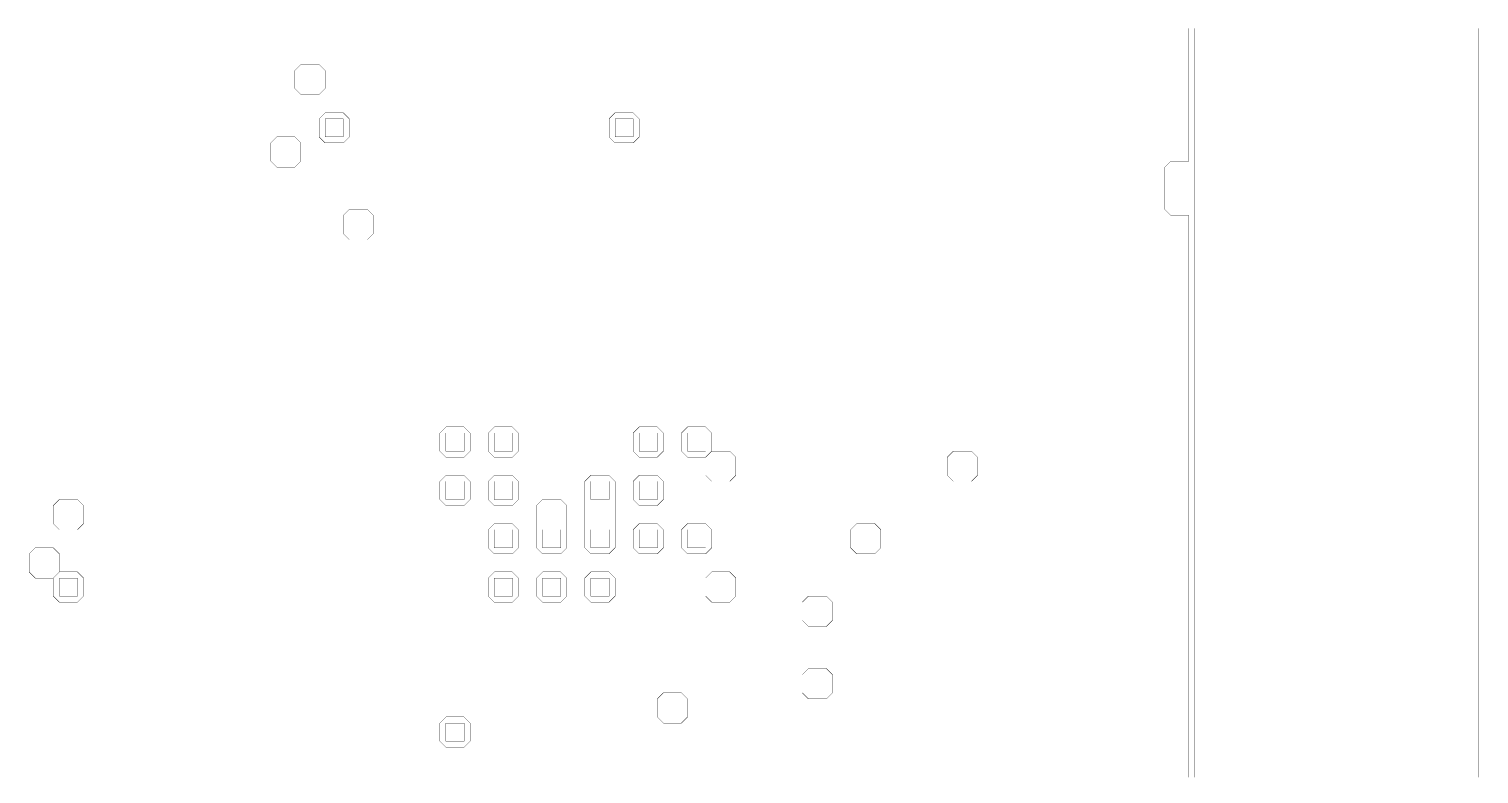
# Model space of a CAD drawing. Header units: metres. Extents: x 0 to 4990, y -4990 to 0.
# Drawn here: x 2646 to 4990, y -3715 to -2511 of the extents above; entities that cross this region are included whole.
import ezdxf

# ---------------------------------------------------------------- set-up
doc = ezdxf.new("R2010")
doc.units = ezdxf.units.M
doc.layers.add('conductor', color=1, linetype='Continuous')
doc.layers.add('substrate', color=5, linetype='Continuous')

msp = doc.modelspace()

# ---------------------------------------------------------------- linework, layer by layer
at = {"layer": 'conductor', "const_width": 0.5}
msp.add_lwpolyline([(4521.484375, -3720.703125), (4521.484375, -3710.9375), (4521.484375, -3701.171875), (4521.484375, -3691.40625), (4521.484375, -3681.640625), (4521.484375, -3671.875), (4521.484375, -3662.109375), (4521.484375, -3652.34375), (4521.484375, -3642.578125), (4521.484375, -3632.8125), (4521.484375, -3623.046875), (4521.484375, -3613.28125), (4521.484375, -3603.515625), (4521.484375, -3593.75), (4521.484375, -3583.984375), (4521.484375, -3574.21875), (4521.484375, -3564.453125), (4521.484375, -3554.6875), (4521.484375, -3544.921875), (4521.484375, -3535.15625), (4521.484375, -3525.390625), (4521.484375, -3515.625), (4521.484375, -3505.859375), (4521.484375, -3496.09375), (4521.484375, -3486.328125), (4521.484375, -3476.5625), (4521.484375, -3466.796875), (4521.484375, -3457.03125), (4521.484375, -3447.265625), (4521.484375, -3437.5), (4521.484375, -3427.734375), (4521.484375, -3417.96875), (4521.484375, -3408.203125), (4521.484375, -3398.4375), (4521.484375, -3388.671875), (4521.484375, -3378.90625), (4521.484375, -3369.140625), (4521.484375, -3359.375), (4521.484375, -3349.609375), (4521.484375, -3339.84375), (4521.484375, -3330.078125), (4521.484375, -3320.3125), (4521.484375, -3310.546875), (4521.484375, -3300.78125), (4521.484375, -3291.015625), (4521.484375, -3281.25), (4521.484375, -3271.484375), (4521.484375, -3261.71875), (4521.484375, -3251.953125), (4521.484375, -3242.1875), (4521.484375, -3232.421875), (4521.484375, -3222.65625), (4521.484375, -3212.890625), (4521.484375, -3203.125), (4521.484375, -3193.359375), (4521.484375, -3183.59375), (4521.484375, -3173.828125), (4521.484375, -3164.0625), (4521.484375, -3154.296875), (4521.484375, -3144.53125), (4521.484375, -3134.765625), (4521.484375, -3125), (4521.484375, -3115.234375), (4521.484375, -3105.46875), (4521.484375, -3095.703125), (4521.484375, -3085.9375), (4521.484375, -3076.171875), (4521.484375, -3066.40625), (4521.484375, -3056.640625), (4521.484375, -3046.875), (4521.484375, -3037.109375), (4521.484375, -3027.34375), (4521.484375, -3017.578125), (4521.484375, -3007.8125), (4521.484375, -2998.046875), (4521.484375, -2988.28125), (4521.484375, -2978.515625), (4521.484375, -2968.75), (4521.484375, -2958.984375), (4521.484375, -2949.21875), (4521.484375, -2939.453125), (4521.484375, -2929.6875), (4521.484375, -2919.921875), (4521.484375, -2910.15625), (4521.484375, -2900.390625), (4521.484375, -2890.625), (4521.484375, -2880.859375), (4521.484375, -2871.09375), (4521.484375, -2861.328125), (4521.484375, -2851.5625), (4521.484375, -2841.796875), (4521.484375, -2832.03125), (4521.484375, -2822.265625), (4521.484375, -2812.5), (4511.71875, -2812.5), (4501.953125, -2812.5), (4492.1875, -2812.5), (4482.421875, -2802.734375), (4482.421875, -2792.96875), (4482.421875, -2783.203125), (4482.421875, -2773.4375), (4482.421875, -2763.671875), (4482.421875, -2753.90625), (4482.421875, -2744.140625), (4482.421875, -2734.375), (4492.1875, -2724.609375), (4501.953125, -2724.609375), (4511.71875, -2724.609375), (4521.484375, -2724.609375), (4521.484375, -2714.84375), (4521.484375, -2705.078125), (4521.484375, -2695.3125), (4521.484375, -2685.546875), (4521.484375, -2675.78125), (4521.484375, -2666.015625), (4521.484375, -2656.25), (4521.484375, -2646.484375), (4521.484375, -2636.71875), (4521.484375, -2626.953125), (4521.484375, -2617.1875), (4521.484375, -2607.421875), (4521.484375, -2597.65625), (4521.484375, -2587.890625), (4521.484375, -2578.125), (4521.484375, -2568.359375), (4521.484375, -2558.59375), (4521.484375, -2548.828125), (4521.484375, -2539.0625), (4521.484375, -2529.296875), (4521.484375, -2519.53125), (4521.484375, -2509.765625)], dxfattribs=at)
for points in [[(3076.171875, -2578.125), (3085.9375, -2568.359375), (3095.703125, -2568.359375), (3105.46875, -2568.359375), (3115.234375, -2568.359375), (3125, -2578.125), (3125, -2587.890625), (3125, -2597.65625), (3125, -2607.421875), (3115.234375, -2617.1875), (3105.46875, -2617.1875), (3095.703125, -2617.1875), (3085.9375, -2617.1875), (3076.171875, -2607.421875), (3076.171875, -2597.65625), (3076.171875, -2587.890625)], [(3115.234375, -2656.25), (3125, -2646.484375), (3134.765625, -2646.484375), (3144.53125, -2646.484375), (3154.296875, -2646.484375), (3164.0625, -2656.25), (3164.0625, -2666.015625), (3164.0625, -2675.78125), (3164.0625, -2685.546875), (3154.296875, -2695.3125), (3144.53125, -2695.3125), (3134.765625, -2695.3125), (3125, -2695.3125), (3115.234375, -2685.546875), (3115.234375, -2675.78125), (3115.234375, -2666.015625)], [(3583.984375, -2656.25), (3593.75, -2646.484375), (3603.515625, -2646.484375), (3613.28125, -2646.484375), (3623.046875, -2646.484375), (3632.8125, -2656.25), (3632.8125, -2666.015625), (3632.8125, -2675.78125), (3632.8125, -2685.546875), (3623.046875, -2695.3125), (3613.28125, -2695.3125), (3603.515625, -2695.3125), (3593.75, -2695.3125), (3583.984375, -2685.546875), (3583.984375, -2675.78125), (3583.984375, -2666.015625)], [(3037.109375, -2695.3125), (3046.875, -2685.546875), (3056.640625, -2685.546875), (3066.40625, -2685.546875), (3076.171875, -2685.546875), (3085.9375, -2695.3125), (3085.9375, -2705.078125), (3085.9375, -2714.84375), (3085.9375, -2724.609375), (3076.171875, -2734.375), (3066.40625, -2734.375), (3056.640625, -2734.375), (3046.875, -2734.375), (3037.109375, -2724.609375), (3037.109375, -2714.84375), (3037.109375, -2705.078125)], [(3154.296875, -2812.5), (3164.0625, -2802.734375), (3173.828125, -2802.734375), (3183.59375, -2802.734375), (3193.359375, -2802.734375), (3203.125, -2812.5), (3203.125, -2822.265625), (3203.125, -2832.03125), (3203.125, -2841.796875), (3193.359375, -2851.5625), (3183.59375, -2851.5625), (3173.828125, -2851.5625), (3164.0625, -2851.5625), (3154.296875, -2841.796875), (3154.296875, -2832.03125), (3154.296875, -2822.265625)], [(3310.546875, -3164.0625), (3320.3125, -3154.296875), (3330.078125, -3154.296875), (3339.84375, -3154.296875), (3349.609375, -3154.296875), (3359.375, -3164.0625), (3359.375, -3173.828125), (3359.375, -3183.59375), (3359.375, -3193.359375), (3349.609375, -3203.125), (3339.84375, -3203.125), (3330.078125, -3203.125), (3320.3125, -3203.125), (3310.546875, -3193.359375), (3310.546875, -3183.59375), (3310.546875, -3173.828125)], [(3388.671875, -3164.0625), (3398.4375, -3154.296875), (3408.203125, -3154.296875), (3417.96875, -3154.296875), (3427.734375, -3154.296875), (3437.5, -3164.0625), (3437.5, -3173.828125), (3437.5, -3183.59375), (3437.5, -3193.359375), (3427.734375, -3203.125), (3417.96875, -3203.125), (3408.203125, -3203.125), (3398.4375, -3203.125), (3388.671875, -3193.359375), (3388.671875, -3183.59375), (3388.671875, -3173.828125)], [(3623.046875, -3164.0625), (3632.8125, -3154.296875), (3642.578125, -3154.296875), (3652.34375, -3154.296875), (3662.109375, -3154.296875), (3671.875, -3164.0625), (3671.875, -3173.828125), (3671.875, -3183.59375), (3671.875, -3193.359375), (3662.109375, -3203.125), (3652.34375, -3203.125), (3642.578125, -3203.125), (3632.8125, -3203.125), (3623.046875, -3193.359375), (3623.046875, -3183.59375), (3623.046875, -3173.828125)], [(3701.171875, -3164.0625), (3710.9375, -3154.296875), (3720.703125, -3154.296875), (3730.46875, -3154.296875), (3740.234375, -3154.296875), (3750, -3164.0625), (3750, -3173.828125), (3750, -3183.59375), (3750, -3193.359375), (3740.234375, -3203.125), (3730.46875, -3203.125), (3720.703125, -3203.125), (3710.9375, -3203.125), (3701.171875, -3193.359375), (3701.171875, -3183.59375), (3701.171875, -3173.828125)], [(3740.234375, -3203.125), (3750, -3193.359375), (3759.765625, -3193.359375), (3769.53125, -3193.359375), (3779.296875, -3193.359375), (3789.0625, -3203.125), (3789.0625, -3212.890625), (3789.0625, -3222.65625), (3789.0625, -3232.421875), (3779.296875, -3242.1875), (3769.53125, -3242.1875), (3759.765625, -3242.1875), (3750, -3242.1875), (3740.234375, -3232.421875), (3740.234375, -3222.65625), (3740.234375, -3212.890625)], [(4130.859375, -3203.125), (4140.625, -3193.359375), (4150.390625, -3193.359375), (4160.15625, -3193.359375), (4169.921875, -3193.359375), (4179.6875, -3203.125), (4179.6875, -3212.890625), (4179.6875, -3222.65625), (4179.6875, -3232.421875), (4169.921875, -3242.1875), (4160.15625, -3242.1875), (4150.390625, -3242.1875), (4140.625, -3242.1875), (4130.859375, -3232.421875), (4130.859375, -3222.65625), (4130.859375, -3212.890625)], [(3310.546875, -3242.1875), (3320.3125, -3232.421875), (3330.078125, -3232.421875), (3339.84375, -3232.421875), (3349.609375, -3232.421875), (3359.375, -3242.1875), (3359.375, -3251.953125), (3359.375, -3261.71875), (3359.375, -3271.484375), (3349.609375, -3281.25), (3339.84375, -3281.25), (3330.078125, -3281.25), (3320.3125, -3281.25), (3310.546875, -3271.484375), (3310.546875, -3261.71875), (3310.546875, -3251.953125)], [(3388.671875, -3242.1875), (3398.4375, -3232.421875), (3408.203125, -3232.421875), (3417.96875, -3232.421875), (3427.734375, -3232.421875), (3437.5, -3242.1875), (3437.5, -3251.953125), (3437.5, -3261.71875), (3437.5, -3271.484375), (3427.734375, -3281.25), (3417.96875, -3281.25), (3408.203125, -3281.25), (3398.4375, -3281.25), (3388.671875, -3271.484375), (3388.671875, -3261.71875), (3388.671875, -3251.953125)], [(3544.921875, -3242.1875), (3554.6875, -3232.421875), (3564.453125, -3232.421875), (3574.21875, -3232.421875), (3583.984375, -3232.421875), (3593.75, -3242.1875), (3593.75, -3251.953125), (3593.75, -3261.71875), (3593.75, -3271.484375), (3593.75, -3281.25), (3593.75, -3291.015625), (3593.75, -3300.78125), (3593.75, -3310.546875), (3593.75, -3320.3125), (3593.75, -3330.078125), (3593.75, -3339.84375), (3593.75, -3349.609375), (3583.984375, -3359.375), (3574.21875, -3359.375), (3564.453125, -3359.375), (3554.6875, -3359.375), (3544.921875, -3349.609375), (3544.921875, -3339.84375), (3544.921875, -3330.078125), (3544.921875, -3320.3125), (3544.921875, -3310.546875), (3544.921875, -3300.78125), (3544.921875, -3291.015625), (3544.921875, -3281.25), (3544.921875, -3271.484375), (3544.921875, -3261.71875), (3544.921875, -3251.953125)], [(3623.046875, -3242.1875), (3632.8125, -3232.421875), (3642.578125, -3232.421875), (3652.34375, -3232.421875), (3662.109375, -3232.421875), (3671.875, -3242.1875), (3671.875, -3251.953125), (3671.875, -3261.71875), (3671.875, -3271.484375), (3662.109375, -3281.25), (3652.34375, -3281.25), (3642.578125, -3281.25), (3632.8125, -3281.25), (3623.046875, -3271.484375), (3623.046875, -3261.71875), (3623.046875, -3251.953125)], [(2685.546875, -3281.25), (2695.3125, -3271.484375), (2705.078125, -3271.484375), (2714.84375, -3271.484375), (2724.609375, -3271.484375), (2734.375, -3281.25), (2734.375, -3291.015625), (2734.375, -3300.78125), (2734.375, -3310.546875), (2724.609375, -3320.3125), (2714.84375, -3320.3125), (2705.078125, -3320.3125), (2695.3125, -3320.3125), (2685.546875, -3310.546875), (2685.546875, -3300.78125), (2685.546875, -3291.015625)], [(3466.796875, -3281.25), (3476.5625, -3271.484375), (3486.328125, -3271.484375), (3496.09375, -3271.484375), (3505.859375, -3271.484375), (3515.625, -3281.25), (3515.625, -3291.015625), (3515.625, -3300.78125), (3515.625, -3310.546875), (3515.625, -3320.3125), (3515.625, -3330.078125), (3515.625, -3339.84375), (3515.625, -3349.609375), (3505.859375, -3359.375), (3496.09375, -3359.375), (3486.328125, -3359.375), (3476.5625, -3359.375), (3466.796875, -3349.609375), (3466.796875, -3339.84375), (3466.796875, -3330.078125), (3466.796875, -3320.3125), (3466.796875, -3310.546875), (3466.796875, -3300.78125), (3466.796875, -3291.015625)], [(3388.671875, -3320.3125), (3398.4375, -3310.546875), (3408.203125, -3310.546875), (3417.96875, -3310.546875), (3427.734375, -3310.546875), (3437.5, -3320.3125), (3437.5, -3330.078125), (3437.5, -3339.84375), (3437.5, -3349.609375), (3427.734375, -3359.375), (3417.96875, -3359.375), (3408.203125, -3359.375), (3398.4375, -3359.375), (3388.671875, -3349.609375), (3388.671875, -3339.84375), (3388.671875, -3330.078125)], [(3623.046875, -3320.3125), (3632.8125, -3310.546875), (3642.578125, -3310.546875), (3652.34375, -3310.546875), (3662.109375, -3310.546875), (3671.875, -3320.3125), (3671.875, -3330.078125), (3671.875, -3339.84375), (3671.875, -3349.609375), (3662.109375, -3359.375), (3652.34375, -3359.375), (3642.578125, -3359.375), (3632.8125, -3359.375), (3623.046875, -3349.609375), (3623.046875, -3339.84375), (3623.046875, -3330.078125)], [(3701.171875, -3320.3125), (3710.9375, -3310.546875), (3720.703125, -3310.546875), (3730.46875, -3310.546875), (3740.234375, -3310.546875), (3750, -3320.3125), (3750, -3330.078125), (3750, -3339.84375), (3750, -3349.609375), (3740.234375, -3359.375), (3730.46875, -3359.375), (3720.703125, -3359.375), (3710.9375, -3359.375), (3701.171875, -3349.609375), (3701.171875, -3339.84375), (3701.171875, -3330.078125)], [(3974.609375, -3320.3125), (3984.375, -3310.546875), (3994.140625, -3310.546875), (4003.90625, -3310.546875), (4013.671875, -3310.546875), (4023.4375, -3320.3125), (4023.4375, -3330.078125), (4023.4375, -3339.84375), (4023.4375, -3349.609375), (4013.671875, -3359.375), (4003.90625, -3359.375), (3994.140625, -3359.375), (3984.375, -3359.375), (3974.609375, -3349.609375), (3974.609375, -3339.84375), (3974.609375, -3330.078125)], [(2646.484375, -3359.375), (2656.25, -3349.609375), (2666.015625, -3349.609375), (2675.78125, -3349.609375), (2685.546875, -3349.609375), (2695.3125, -3359.375), (2695.3125, -3369.140625), (2695.3125, -3378.90625), (2695.3125, -3388.671875), (2685.546875, -3398.4375), (2675.78125, -3398.4375), (2666.015625, -3398.4375), (2656.25, -3398.4375), (2646.484375, -3388.671875), (2646.484375, -3378.90625), (2646.484375, -3369.140625)], [(2685.546875, -3398.4375), (2695.3125, -3388.671875), (2705.078125, -3388.671875), (2714.84375, -3388.671875), (2724.609375, -3388.671875), (2734.375, -3398.4375), (2734.375, -3408.203125), (2734.375, -3417.96875), (2734.375, -3427.734375), (2724.609375, -3437.5), (2714.84375, -3437.5), (2705.078125, -3437.5), (2695.3125, -3437.5), (2685.546875, -3427.734375), (2685.546875, -3417.96875), (2685.546875, -3408.203125)], [(3388.671875, -3398.4375), (3398.4375, -3388.671875), (3408.203125, -3388.671875), (3417.96875, -3388.671875), (3427.734375, -3388.671875), (3437.5, -3398.4375), (3437.5, -3408.203125), (3437.5, -3417.96875), (3437.5, -3427.734375), (3427.734375, -3437.5), (3417.96875, -3437.5), (3408.203125, -3437.5), (3398.4375, -3437.5), (3388.671875, -3427.734375), (3388.671875, -3417.96875), (3388.671875, -3408.203125)], [(3466.796875, -3398.4375), (3476.5625, -3388.671875), (3486.328125, -3388.671875), (3496.09375, -3388.671875), (3505.859375, -3388.671875), (3515.625, -3398.4375), (3515.625, -3408.203125), (3515.625, -3417.96875), (3515.625, -3427.734375), (3505.859375, -3437.5), (3496.09375, -3437.5), (3486.328125, -3437.5), (3476.5625, -3437.5), (3466.796875, -3427.734375), (3466.796875, -3417.96875), (3466.796875, -3408.203125)], [(3544.921875, -3398.4375), (3554.6875, -3388.671875), (3564.453125, -3388.671875), (3574.21875, -3388.671875), (3583.984375, -3388.671875), (3593.75, -3398.4375), (3593.75, -3408.203125), (3593.75, -3417.96875), (3593.75, -3427.734375), (3583.984375, -3437.5), (3574.21875, -3437.5), (3564.453125, -3437.5), (3554.6875, -3437.5), (3544.921875, -3427.734375), (3544.921875, -3417.96875), (3544.921875, -3408.203125)], [(3740.234375, -3398.4375), (3750, -3388.671875), (3759.765625, -3388.671875), (3769.53125, -3388.671875), (3779.296875, -3388.671875), (3789.0625, -3398.4375), (3789.0625, -3408.203125), (3789.0625, -3417.96875), (3789.0625, -3427.734375), (3779.296875, -3437.5), (3769.53125, -3437.5), (3759.765625, -3437.5), (3750, -3437.5), (3740.234375, -3427.734375), (3740.234375, -3417.96875), (3740.234375, -3408.203125)], [(3896.484375, -3437.5), (3906.25, -3427.734375), (3916.015625, -3427.734375), (3925.78125, -3427.734375), (3935.546875, -3427.734375), (3945.3125, -3437.5), (3945.3125, -3447.265625), (3945.3125, -3457.03125), (3945.3125, -3466.796875), (3935.546875, -3476.5625), (3925.78125, -3476.5625), (3916.015625, -3476.5625), (3906.25, -3476.5625), (3896.484375, -3466.796875), (3896.484375, -3457.03125), (3896.484375, -3447.265625)], [(3896.484375, -3554.6875), (3906.25, -3544.921875), (3916.015625, -3544.921875), (3925.78125, -3544.921875), (3935.546875, -3544.921875), (3945.3125, -3554.6875), (3945.3125, -3564.453125), (3945.3125, -3574.21875), (3945.3125, -3583.984375), (3935.546875, -3593.75), (3925.78125, -3593.75), (3916.015625, -3593.75), (3906.25, -3593.75), (3896.484375, -3583.984375), (3896.484375, -3574.21875), (3896.484375, -3564.453125)], [(3662.109375, -3593.75), (3671.875, -3583.984375), (3681.640625, -3583.984375), (3691.40625, -3583.984375), (3701.171875, -3583.984375), (3710.9375, -3593.75), (3710.9375, -3603.515625), (3710.9375, -3613.28125), (3710.9375, -3623.046875), (3701.171875, -3632.8125), (3691.40625, -3632.8125), (3681.640625, -3632.8125), (3671.875, -3632.8125), (3662.109375, -3623.046875), (3662.109375, -3613.28125), (3662.109375, -3603.515625)], [(3310.546875, -3632.8125), (3320.3125, -3623.046875), (3330.078125, -3623.046875), (3339.84375, -3623.046875), (3349.609375, -3623.046875), (3359.375, -3632.8125), (3359.375, -3642.578125), (3359.375, -3652.34375), (3359.375, -3662.109375), (3349.609375, -3671.875), (3339.84375, -3671.875), (3330.078125, -3671.875), (3320.3125, -3671.875), (3310.546875, -3662.109375), (3310.546875, -3652.34375), (3310.546875, -3642.578125)]]:
    msp.add_lwpolyline(points, close=True, dxfattribs=at)
at = {"layer": 'substrate', "const_width": 0.5}
for points in [[(4531.25, -2509.765625), (4531.25, -2519.53125), (4531.25, -2529.296875), (4531.25, -2539.0625), (4531.25, -2548.828125), (4531.25, -2558.59375), (4531.25, -2568.359375), (4531.25, -2578.125), (4531.25, -2587.890625), (4531.25, -2597.65625), (4531.25, -2607.421875), (4531.25, -2617.1875), (4531.25, -2626.953125), (4531.25, -2636.71875), (4531.25, -2646.484375), (4531.25, -2656.25), (4531.25, -2666.015625), (4531.25, -2675.78125), (4531.25, -2685.546875), (4531.25, -2695.3125), (4531.25, -2705.078125), (4531.25, -2714.84375), (4531.25, -2724.609375), (4531.25, -2734.375), (4531.25, -2744.140625), (4531.25, -2753.90625), (4531.25, -2763.671875), (4531.25, -2773.4375), (4531.25, -2783.203125), (4531.25, -2792.96875), (4531.25, -2802.734375), (4531.25, -2812.5), (4531.25, -2822.265625), (4531.25, -2832.03125), (4531.25, -2841.796875), (4531.25, -2851.5625), (4531.25, -2861.328125), (4531.25, -2871.09375), (4531.25, -2880.859375), (4531.25, -2890.625), (4531.25, -2900.390625), (4531.25, -2910.15625), (4531.25, -2919.921875), (4531.25, -2929.6875), (4531.25, -2939.453125), (4531.25, -2949.21875), (4531.25, -2958.984375), (4531.25, -2968.75), (4531.25, -2978.515625), (4531.25, -2988.28125), (4531.25, -2998.046875), (4531.25, -3007.8125), (4531.25, -3017.578125), (4531.25, -3027.34375), (4531.25, -3037.109375), (4531.25, -3046.875), (4531.25, -3056.640625), (4531.25, -3066.40625), (4531.25, -3076.171875), (4531.25, -3085.9375), (4531.25, -3095.703125), (4531.25, -3105.46875), (4531.25, -3115.234375), (4531.25, -3125), (4531.25, -3134.765625), (4531.25, -3144.53125), (4531.25, -3154.296875), (4531.25, -3164.0625), (4531.25, -3173.828125), (4531.25, -3183.59375), (4531.25, -3193.359375), (4531.25, -3203.125), (4531.25, -3212.890625), (4531.25, -3222.65625), (4531.25, -3232.421875), (4531.25, -3242.1875), (4531.25, -3251.953125), (4531.25, -3261.71875), (4531.25, -3271.484375), (4531.25, -3281.25), (4531.25, -3291.015625), (4531.25, -3300.78125), (4531.25, -3310.546875), (4531.25, -3320.3125), (4531.25, -3330.078125), (4531.25, -3339.84375), (4531.25, -3349.609375), (4531.25, -3359.375), (4531.25, -3369.140625), (4531.25, -3378.90625), (4531.25, -3388.671875), (4531.25, -3398.4375), (4531.25, -3408.203125), (4531.25, -3417.96875), (4531.25, -3427.734375), (4531.25, -3437.5), (4531.25, -3447.265625), (4531.25, -3457.03125), (4531.25, -3466.796875), (4531.25, -3476.5625), (4531.25, -3486.328125), (4531.25, -3496.09375), (4531.25, -3505.859375), (4531.25, -3515.625), (4531.25, -3525.390625), (4531.25, -3535.15625), (4531.25, -3544.921875), (4531.25, -3554.6875), (4531.25, -3564.453125), (4531.25, -3574.21875), (4531.25, -3583.984375), (4531.25, -3593.75), (4531.25, -3603.515625), (4531.25, -3613.28125), (4531.25, -3623.046875), (4531.25, -3632.8125), (4531.25, -3642.578125), (4531.25, -3652.34375), (4531.25, -3662.109375), (4531.25, -3671.875), (4531.25, -3681.640625), (4531.25, -3691.40625), (4531.25, -3701.171875), (4531.25, -3710.9375), (4531.25, -3720.703125)], [(4990.234375, -3720.703125), (4990.234375, -3710.9375), (4990.234375, -3701.171875), (4990.234375, -3691.40625), (4990.234375, -3681.640625), (4990.234375, -3671.875), (4990.234375, -3662.109375), (4990.234375, -3652.34375), (4990.234375, -3642.578125), (4990.234375, -3632.8125), (4990.234375, -3623.046875), (4990.234375, -3613.28125), (4990.234375, -3603.515625), (4990.234375, -3593.75), (4990.234375, -3583.984375), (4990.234375, -3574.21875), (4990.234375, -3564.453125), (4990.234375, -3554.6875), (4990.234375, -3544.921875), (4990.234375, -3535.15625), (4990.234375, -3525.390625), (4990.234375, -3515.625), (4990.234375, -3505.859375), (4990.234375, -3496.09375), (4990.234375, -3486.328125), (4990.234375, -3476.5625), (4990.234375, -3466.796875), (4990.234375, -3457.03125), (4990.234375, -3447.265625), (4990.234375, -3437.5), (4990.234375, -3427.734375), (4990.234375, -3417.96875), (4990.234375, -3408.203125), (4990.234375, -3398.4375), (4990.234375, -3388.671875), (4990.234375, -3378.90625), (4990.234375, -3369.140625), (4990.234375, -3359.375), (4990.234375, -3349.609375), (4990.234375, -3339.84375), (4990.234375, -3330.078125), (4990.234375, -3320.3125), (4990.234375, -3310.546875), (4990.234375, -3300.78125), (4990.234375, -3291.015625), (4990.234375, -3281.25), (4990.234375, -3271.484375), (4990.234375, -3261.71875), (4990.234375, -3251.953125), (4990.234375, -3242.1875), (4990.234375, -3232.421875), (4990.234375, -3222.65625), (4990.234375, -3212.890625), (4990.234375, -3203.125), (4990.234375, -3193.359375), (4990.234375, -3183.59375), (4990.234375, -3173.828125), (4990.234375, -3164.0625), (4990.234375, -3154.296875), (4990.234375, -3144.53125), (4990.234375, -3134.765625), (4990.234375, -3125), (4990.234375, -3115.234375), (4990.234375, -3105.46875), (4990.234375, -3095.703125), (4990.234375, -3085.9375), (4990.234375, -3076.171875), (4990.234375, -3066.40625), (4990.234375, -3056.640625), (4990.234375, -3046.875), (4990.234375, -3037.109375), (4990.234375, -3027.34375), (4990.234375, -3017.578125), (4990.234375, -3007.8125), (4990.234375, -2998.046875), (4990.234375, -2988.28125), (4990.234375, -2978.515625), (4990.234375, -2968.75), (4990.234375, -2958.984375), (4990.234375, -2949.21875), (4990.234375, -2939.453125), (4990.234375, -2929.6875), (4990.234375, -2919.921875), (4990.234375, -2910.15625), (4990.234375, -2900.390625), (4990.234375, -2890.625), (4990.234375, -2880.859375), (4990.234375, -2871.09375), (4990.234375, -2861.328125), (4990.234375, -2851.5625), (4990.234375, -2841.796875), (4990.234375, -2832.03125), (4990.234375, -2822.265625), (4990.234375, -2812.5), (4990.234375, -2802.734375), (4990.234375, -2792.96875), (4990.234375, -2783.203125), (4990.234375, -2773.4375), (4990.234375, -2763.671875), (4990.234375, -2753.90625), (4990.234375, -2744.140625), (4990.234375, -2734.375), (4990.234375, -2724.609375), (4990.234375, -2714.84375), (4990.234375, -2705.078125), (4990.234375, -2695.3125), (4990.234375, -2685.546875), (4990.234375, -2675.78125), (4990.234375, -2666.015625), (4990.234375, -2656.25), (4990.234375, -2646.484375), (4990.234375, -2636.71875), (4990.234375, -2626.953125), (4990.234375, -2617.1875), (4990.234375, -2607.421875), (4990.234375, -2597.65625), (4990.234375, -2587.890625), (4990.234375, -2578.125), (4990.234375, -2568.359375), (4990.234375, -2558.59375), (4990.234375, -2548.828125), (4990.234375, -2539.0625), (4990.234375, -2529.296875), (4990.234375, -2519.53125), (4990.234375, -2509.765625)]]:
    msp.add_lwpolyline(points, dxfattribs=at)
for points in [[(3125, -2656.25), (3125, -2666.015625), (3125, -2675.78125), (3125, -2685.546875), (3134.765625, -2685.546875), (3144.53125, -2685.546875), (3154.296875, -2685.546875), (3154.296875, -2675.78125), (3154.296875, -2666.015625), (3154.296875, -2656.25), (3144.53125, -2656.25), (3134.765625, -2656.25)], [(3593.75, -2656.25), (3593.75, -2666.015625), (3593.75, -2675.78125), (3593.75, -2685.546875), (3603.515625, -2685.546875), (3613.28125, -2685.546875), (3623.046875, -2685.546875), (3623.046875, -2675.78125), (3623.046875, -2666.015625), (3623.046875, -2656.25), (3613.28125, -2656.25), (3603.515625, -2656.25)], [(3320.3125, -3164.0625), (3320.3125, -3173.828125), (3320.3125, -3183.59375), (3320.3125, -3193.359375), (3330.078125, -3193.359375), (3339.84375, -3193.359375), (3349.609375, -3193.359375), (3349.609375, -3183.59375), (3349.609375, -3173.828125), (3349.609375, -3164.0625), (3339.84375, -3164.0625), (3330.078125, -3164.0625)], [(3398.4375, -3164.0625), (3398.4375, -3173.828125), (3398.4375, -3183.59375), (3398.4375, -3193.359375), (3408.203125, -3193.359375), (3417.96875, -3193.359375), (3427.734375, -3193.359375), (3427.734375, -3183.59375), (3427.734375, -3173.828125), (3427.734375, -3164.0625), (3417.96875, -3164.0625), (3408.203125, -3164.0625)], [(3632.8125, -3164.0625), (3632.8125, -3173.828125), (3632.8125, -3183.59375), (3632.8125, -3193.359375), (3642.578125, -3193.359375), (3652.34375, -3193.359375), (3662.109375, -3193.359375), (3662.109375, -3183.59375), (3662.109375, -3173.828125), (3662.109375, -3164.0625), (3652.34375, -3164.0625), (3642.578125, -3164.0625)], [(3710.9375, -3164.0625), (3710.9375, -3173.828125), (3710.9375, -3183.59375), (3710.9375, -3193.359375), (3720.703125, -3193.359375), (3730.46875, -3193.359375), (3740.234375, -3193.359375), (3740.234375, -3183.59375), (3740.234375, -3173.828125), (3740.234375, -3164.0625), (3730.46875, -3164.0625), (3720.703125, -3164.0625)], [(3320.3125, -3242.1875), (3320.3125, -3251.953125), (3320.3125, -3261.71875), (3320.3125, -3271.484375), (3330.078125, -3271.484375), (3339.84375, -3271.484375), (3349.609375, -3271.484375), (3349.609375, -3261.71875), (3349.609375, -3251.953125), (3349.609375, -3242.1875), (3339.84375, -3242.1875), (3330.078125, -3242.1875)], [(3398.4375, -3242.1875), (3398.4375, -3251.953125), (3398.4375, -3261.71875), (3398.4375, -3271.484375), (3408.203125, -3271.484375), (3417.96875, -3271.484375), (3427.734375, -3271.484375), (3427.734375, -3261.71875), (3427.734375, -3251.953125), (3427.734375, -3242.1875), (3417.96875, -3242.1875), (3408.203125, -3242.1875)], [(3554.6875, -3242.1875), (3554.6875, -3251.953125), (3554.6875, -3261.71875), (3554.6875, -3271.484375), (3564.453125, -3271.484375), (3574.21875, -3271.484375), (3583.984375, -3271.484375), (3583.984375, -3261.71875), (3583.984375, -3251.953125), (3583.984375, -3242.1875), (3574.21875, -3242.1875), (3564.453125, -3242.1875)], [(3632.8125, -3242.1875), (3632.8125, -3251.953125), (3632.8125, -3261.71875), (3632.8125, -3271.484375), (3642.578125, -3271.484375), (3652.34375, -3271.484375), (3662.109375, -3271.484375), (3662.109375, -3261.71875), (3662.109375, -3251.953125), (3662.109375, -3242.1875), (3652.34375, -3242.1875), (3642.578125, -3242.1875)], [(3398.4375, -3320.3125), (3398.4375, -3330.078125), (3398.4375, -3339.84375), (3398.4375, -3349.609375), (3408.203125, -3349.609375), (3417.96875, -3349.609375), (3427.734375, -3349.609375), (3427.734375, -3339.84375), (3427.734375, -3330.078125), (3427.734375, -3320.3125), (3417.96875, -3320.3125), (3408.203125, -3320.3125)], [(3476.5625, -3320.3125), (3476.5625, -3330.078125), (3476.5625, -3339.84375), (3476.5625, -3349.609375), (3486.328125, -3349.609375), (3496.09375, -3349.609375), (3505.859375, -3349.609375), (3505.859375, -3339.84375), (3505.859375, -3330.078125), (3505.859375, -3320.3125), (3496.09375, -3320.3125), (3486.328125, -3320.3125)], [(3554.6875, -3320.3125), (3554.6875, -3330.078125), (3554.6875, -3339.84375), (3554.6875, -3349.609375), (3564.453125, -3349.609375), (3574.21875, -3349.609375), (3583.984375, -3349.609375), (3583.984375, -3339.84375), (3583.984375, -3330.078125), (3583.984375, -3320.3125), (3574.21875, -3320.3125), (3564.453125, -3320.3125)], [(3632.8125, -3320.3125), (3632.8125, -3330.078125), (3632.8125, -3339.84375), (3632.8125, -3349.609375), (3642.578125, -3349.609375), (3652.34375, -3349.609375), (3662.109375, -3349.609375), (3662.109375, -3339.84375), (3662.109375, -3330.078125), (3662.109375, -3320.3125), (3652.34375, -3320.3125), (3642.578125, -3320.3125)], [(3710.9375, -3320.3125), (3710.9375, -3330.078125), (3710.9375, -3339.84375), (3710.9375, -3349.609375), (3720.703125, -3349.609375), (3730.46875, -3349.609375), (3740.234375, -3349.609375), (3740.234375, -3339.84375), (3740.234375, -3330.078125), (3740.234375, -3320.3125), (3730.46875, -3320.3125), (3720.703125, -3320.3125)], [(2695.3125, -3398.4375), (2695.3125, -3408.203125), (2695.3125, -3417.96875), (2695.3125, -3427.734375), (2705.078125, -3427.734375), (2714.84375, -3427.734375), (2724.609375, -3427.734375), (2724.609375, -3417.96875), (2724.609375, -3408.203125), (2724.609375, -3398.4375), (2714.84375, -3398.4375), (2705.078125, -3398.4375)], [(3398.4375, -3398.4375), (3398.4375, -3408.203125), (3398.4375, -3417.96875), (3398.4375, -3427.734375), (3408.203125, -3427.734375), (3417.96875, -3427.734375), (3427.734375, -3427.734375), (3427.734375, -3417.96875), (3427.734375, -3408.203125), (3427.734375, -3398.4375), (3417.96875, -3398.4375), (3408.203125, -3398.4375)], [(3476.5625, -3398.4375), (3476.5625, -3408.203125), (3476.5625, -3417.96875), (3476.5625, -3427.734375), (3486.328125, -3427.734375), (3496.09375, -3427.734375), (3505.859375, -3427.734375), (3505.859375, -3417.96875), (3505.859375, -3408.203125), (3505.859375, -3398.4375), (3496.09375, -3398.4375), (3486.328125, -3398.4375)], [(3554.6875, -3398.4375), (3554.6875, -3408.203125), (3554.6875, -3417.96875), (3554.6875, -3427.734375), (3564.453125, -3427.734375), (3574.21875, -3427.734375), (3583.984375, -3427.734375), (3583.984375, -3417.96875), (3583.984375, -3408.203125), (3583.984375, -3398.4375), (3574.21875, -3398.4375), (3564.453125, -3398.4375)], [(3320.3125, -3632.8125), (3320.3125, -3642.578125), (3320.3125, -3652.34375), (3320.3125, -3662.109375), (3330.078125, -3662.109375), (3339.84375, -3662.109375), (3349.609375, -3662.109375), (3349.609375, -3652.34375), (3349.609375, -3642.578125), (3349.609375, -3632.8125), (3339.84375, -3632.8125), (3330.078125, -3632.8125)]]:
    msp.add_lwpolyline(points, close=True, dxfattribs=at)

doc.saveas('drawing.dxf')
